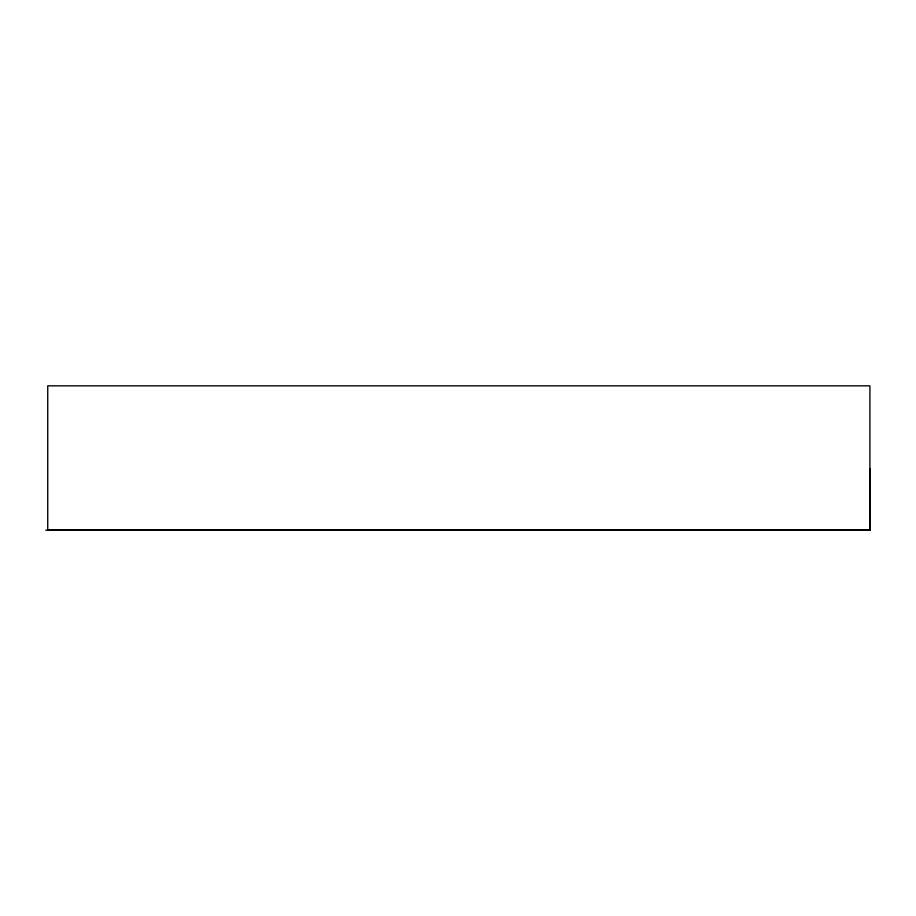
<?xml version="1.0" encoding="UTF-8"?>
<svg xmlns="http://www.w3.org/2000/svg" width="916" height="916" viewBox="0 0 916 916"><rect width="100%" height="100%" fill="white"/><g stroke="black" fill="none" stroke-linecap="round" stroke-linejoin="round"><path stroke-width="1.37" d="M869.914 468.66L870.2 530.158L45.8 530.158M870.2 529.952L47.735 529.952L47.735 385.842L869.914 385.842L869.914 530.158"/></g></svg>
